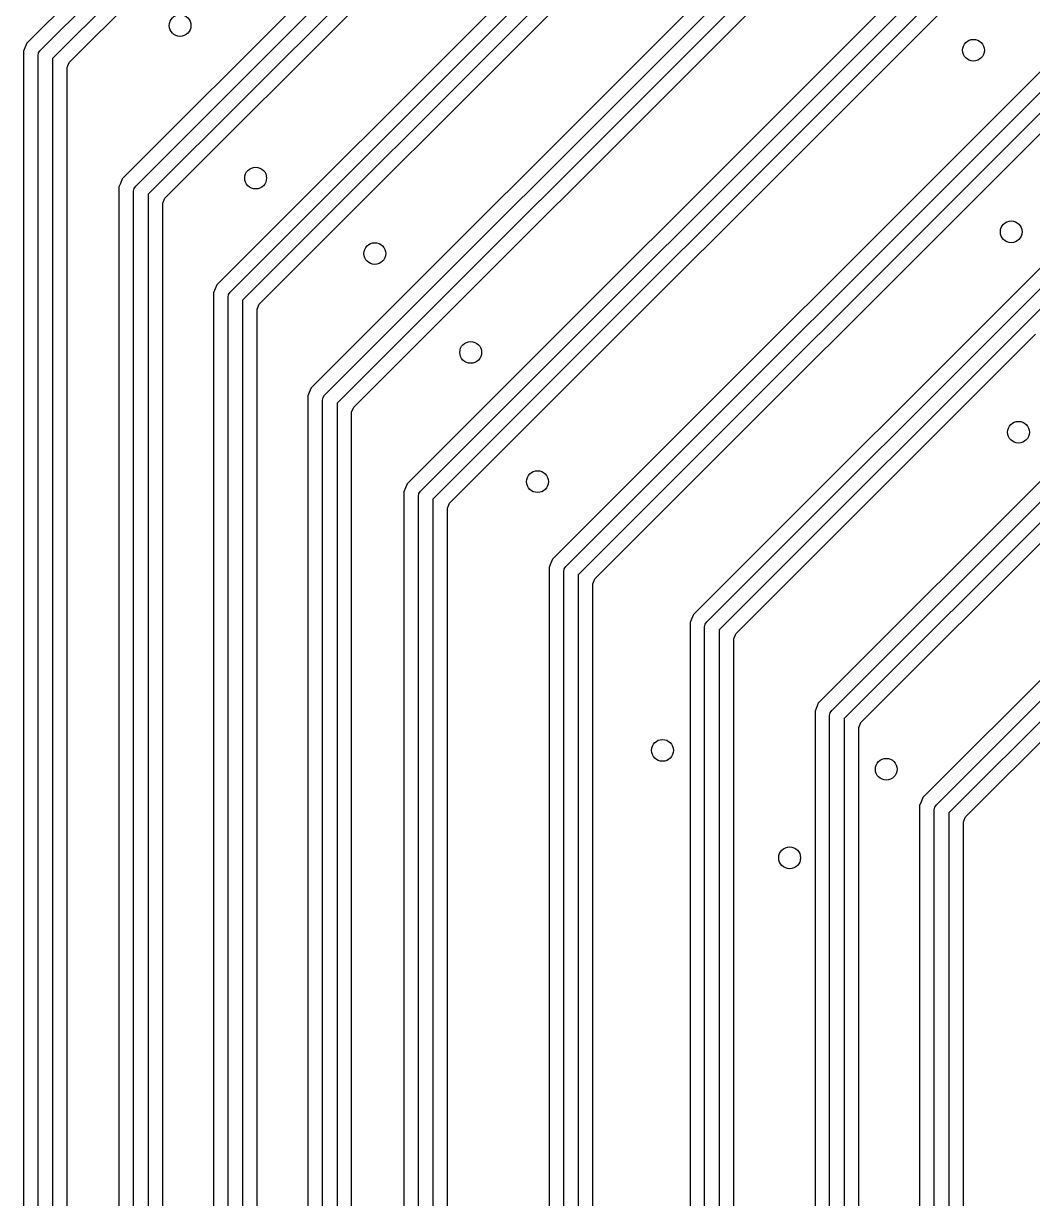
# Model space of a CAD drawing. Extents: x 114.9 to 199.6, y -137.1 to -76.7.
# Drawn here: x 172.49 to 179.44, y -113.12 to -105.03 of the extents above; entities that cross this region are included whole.
import ezdxf

# ---------------------------------------------------------------- set-up
doc = ezdxf.new("R2010")
doc.units = 0
doc.layers.add('BLACK', color=7, linetype='CONTINUOUS')

msp = doc.modelspace()

# ---------------------------------------------------------------- linework, layer by layer
at = {"layer": 'BLACK', "linetype": 'CONTINUOUS'}
for p, q in [((178.628745, -99.048414), (172.515413, -105.161745)), ((172.607645, -105.211645), (178.678645, -99.140644)), ((178.734711, -99.226), (172.693, -105.26771)), ((172.807852, -105.294987), (178.761987, -99.340852)), ((179.218744, -100.048415), (173.172413, -106.094745)), ((173.264645, -106.144645), (179.268644, -100.140645)), ((179.324711, -100.226), (173.35, -106.20071)), ((173.464852, -106.227987), (179.351987, -100.340852)), ((178.598745, -102.048413), (173.822414, -106.824745)), ((173.914645, -106.874645), (178.648645, -102.140645)), ((178.70471, -102.226), (174, -106.93071)), ((174.114852, -106.957988), (178.731988, -102.340852)), ((178.958744, -103.048415), (174.472413, -107.534745)), ((174.564645, -107.584645), (179.008645, -103.140645)), ((179.06471, -103.226), (174.65, -107.64071)), ((174.764852, -107.667987), (179.091987, -103.340852)), ((179.278744, -104.048415), (175.132414, -108.194744)), ((175.224645, -108.244645), (179.328644, -104.140645)), ((179.384711, -104.226), (175.31, -108.30071)), ((175.424852, -108.327987), (179.411987, -104.340852)), ((179.79875, -105.048409), (176.132414, -108.714745)), ((172.515413, -105.161746), (172.50199, -105.194149)), ((172.515413, -105.161745), (172.515413, -105.161746)), ((176.224645, -108.764645), (179.848645, -105.140645)), ((172.50199, -105.194151), (172.4925, -105.217064)), ((172.4925, -105.217064), (172.4925, -105.217065)), ((172.4925, -105.217065), (172.4925, -123.682936)), ((172.50199, -105.194149), (172.50199, -105.194151)), ((172.593, -105.247), (172.596806, -105.227866)), ((172.596806, -105.227866), (172.607645, -105.211645)), ((179.90471, -105.226), (176.31, -108.82071)), ((172.593, -123.653), (172.593, -105.247)), ((172.693, -105.26771), (172.693, -123.632289)), ((172.7935, -105.329635), (172.807852, -105.294987)), ((172.7935, -123.570364), (172.7935, -105.329635)), ((176.424852, -108.847988), (179.931988, -105.340852)), ((180.148745, -106.048414), (177.102413, -109.094745)), ((173.15899, -106.127151), (173.1495, -106.150064)), ((173.172413, -106.094746), (173.15899, -106.127149)), ((173.15899, -106.127149), (173.15899, -106.127151)), ((173.172413, -106.094745), (173.172413, -106.094746)), ((173.1495, -106.150064), (173.1495, -106.150065)), ((173.1495, -106.150065), (173.1495, -123.419936)), ((173.25, -106.18), (173.253806, -106.160866)), ((173.25, -123.39), (173.25, -106.18)), ((173.253806, -106.160866), (173.264645, -106.144645)), ((173.35, -106.20071), (173.35, -123.369289)), ((177.194645, -109.144645), (180.198645, -106.140644)), ((173.4505, -106.262635), (173.464852, -106.227987)), ((173.4505, -123.307364), (173.4505, -106.262635)), ((180.254711, -106.226), (177.28, -109.20071)), ((173.811331, -106.851503), (173.7995, -106.880062)), ((173.811332, -106.851501), (173.811331, -106.851503)), ((173.822411, -106.82475), (173.811332, -106.851501)), ((173.822414, -106.824745), (173.822411, -106.82475)), ((173.7995, -106.880062), (173.7995, -123.150696)), ((173.9, -106.91), (173.903806, -106.890866)), ((173.9, -123.12076), (173.9, -106.91)), ((173.903806, -106.890866), (173.914645, -106.874645)), ((174, -106.93071), (174, -123.10005)), ((174.1005, -106.992636), (174.114852, -106.957988)), ((174.1005, -123.038124), (174.1005, -106.992636)), ((177.394852, -109.227987), (179.457504, -107.165335)), ((174.45899, -107.567151), (174.4495, -107.590064)), ((174.4495, -107.590064), (174.4495, -107.590065)), ((174.4495, -107.590065), (174.4495, -122.881456)), ((174.472413, -107.534746), (174.45899, -107.567149)), ((174.45899, -107.567149), (174.45899, -107.567151)), ((174.472413, -107.534745), (174.472413, -107.534746)), ((174.553806, -107.600866), (174.564645, -107.584645)), ((174.55, -107.62), (174.553806, -107.600866)), ((174.55, -122.85152), (174.55, -107.62)), ((174.65, -107.64071), (174.65, -122.830809)), ((174.7505, -107.702635), (174.764852, -107.667987)), ((174.7505, -122.768884), (174.7505, -107.702635)), ((179.618745, -108.048414), (177.962414, -109.704745)), ((178.054645, -109.754645), (179.668645, -108.140644)), ((175.121211, -108.221792), (175.1095, -108.250062)), ((175.127959, -108.205498), (175.121211, -108.221791)), ((175.121211, -108.221791), (175.121211, -108.221792)), ((175.132411, -108.194749), (175.127959, -108.205498)), ((175.132414, -108.194744), (175.132411, -108.194749)), ((179.724711, -108.226), (178.14, -109.81071)), ((175.1095, -108.250062), (175.1095, -122.622217)), ((175.21, -108.28), (175.213806, -108.260866)), ((175.21, -122.59228), (175.21, -108.28)), ((175.213806, -108.260866), (175.224645, -108.244645)), ((175.31, -108.30071), (175.31, -122.57157)), ((175.4105, -108.362635), (175.424852, -108.327987)), ((175.4105, -122.509643), (175.4105, -108.362635)), ((178.254852, -109.837987), (179.751987, -108.340852)), ((176.132412, -108.714748), (176.121002, -108.742298)), ((176.132414, -108.714745), (176.132412, -108.714747)), ((176.132412, -108.714747), (176.132412, -108.714748)), ((176.11992, -108.744909), (176.1095, -108.770062)), ((176.1095, -108.770062), (176.1095, -122.702977)), ((176.119921, -108.744907), (176.11992, -108.744909)), ((176.121002, -108.742298), (176.119921, -108.744907)), ((176.21, -108.8), (176.213806, -108.780866)), ((176.21, -122.67304), (176.21, -108.8)), ((176.213806, -108.780866), (176.224645, -108.764645)), ((176.31, -108.82071), (176.31, -122.652329)), ((176.4105, -108.882636), (176.424852, -108.847988)), ((176.4105, -122.590404), (176.4105, -108.882636)), ((177.08899, -109.127151), (177.0795, -109.150064)), ((177.102413, -109.094746), (177.08899, -109.127149)), ((177.08899, -109.127149), (177.08899, -109.127151)), ((177.102413, -109.094745), (177.102413, -109.094746)), ((179.988745, -109.048414), (178.682414, -110.354745)), ((177.0795, -109.150064), (177.0795, -109.150065)), ((177.0795, -109.150065), (177.0795, -122.749937)), ((177.18, -109.18), (177.183806, -109.160866)), ((177.18, -122.72), (177.18, -109.18)), ((177.183806, -109.160866), (177.194645, -109.144645)), ((177.28, -109.20071), (177.28, -122.699289)), ((178.774645, -110.404645), (180.038645, -109.140645)), ((177.3805, -109.262635), (177.394852, -109.227987)), ((177.3805, -122.637364), (177.3805, -109.262635)), ((180.09471, -109.226), (178.86, -110.46071)), ((178.974852, -110.487988), (180.121988, -109.340852)), ((177.955123, -109.722347), (177.9395, -109.760062)), ((177.9395, -109.760062), (177.9395, -122.690697)), ((177.955124, -109.722345), (177.955123, -109.722347)), ((177.962411, -109.70475), (177.955124, -109.722345)), ((177.962414, -109.704745), (177.962411, -109.70475)), ((178.04, -109.79), (178.043806, -109.770866)), ((178.043806, -109.770866), (178.054645, -109.754645)), ((178.04, -122.66076), (178.04, -109.79)), ((178.14, -109.81071), (178.14, -122.640049)), ((178.2405, -109.872635), (178.254852, -109.837987)), ((178.2405, -122.578124), (178.2405, -109.872635)), ((178.672189, -110.379431), (178.6595, -110.410062)), ((178.6595, -110.410062), (178.6595, -122.491458)), ((178.67219, -110.379429), (178.672189, -110.379431)), ((178.682411, -110.35475), (178.67219, -110.379429)), ((178.682414, -110.354745), (178.682411, -110.35475)), ((178.76, -110.44), (178.763806, -110.420866)), ((178.763806, -110.420866), (178.774645, -110.404645)), ((178.76, -122.46152), (178.76, -110.44)), ((178.86, -110.46071), (178.86, -122.44081)), ((178.9605, -110.522636), (178.974852, -110.487988)), ((178.9605, -114.645198), (178.9605, -110.522636))]:
    msp.add_line(p, q, dxfattribs=at)
at = {"layer": 'BLACK'}
for centre in [(173.57, -105.04), (179.03, -105.21), (174.09, -106.09), (179.29, -106.46), (174.91, -106.61), (175.57, -107.29), (179.34, -107.84), (176.03, -108.18), (176.89, -110.03), (178.43, -110.16), (177.765, -110.77)]:
    msp.add_circle(centre, 0.075, dxfattribs=at)

doc.saveas('drawing.dxf')
